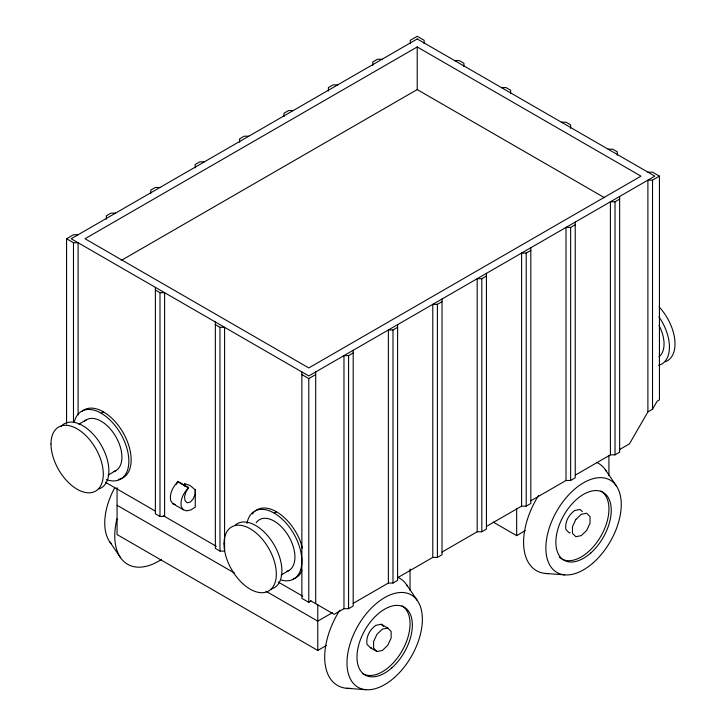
<?xml version="1.0" encoding="UTF-8"?>
<svg xmlns="http://www.w3.org/2000/svg" width="726" height="726" viewBox="0 0 726 726"><rect width="100%" height="100%" fill="white"/><g stroke="black" fill="none" stroke-linecap="round" stroke-linejoin="round"><path stroke-width="1.09" d="M184.576 485.993L184.676 483.743L189.985 485.44L195.285 489.868L195.285 507.156L190.893 509.933L186.736 510.859L183.397 509.77L172.779 503.644L170.746 500.722C169.167 493.517 173.187 486.52 178.033 481.483L188.642 487.609L185.929 491.901L184.567 496.648L185.021 500.731L187.126 502.791L190.185 502.129L193.17 498.962L195.085 494.37L195.285 489.868M301.871 570.482L300.464 573.576A39.15 22.606 60 0 1 293.34 578.84M647.901 172.153L652.52 172.153L659.435 176.146L659.435 399.908L657.13 401.242L652.52 409.228L647.901 411.896L629.451 443.858L619.641 449.521M176.4 484.242L178.033 481.483M188.642 487.609C183.805 492.645 179.776 499.651 181.355 506.848L183.397 509.77M66.565 424.084L66.565 238.745L73.48 234.752L78.099 234.752M417.214 46.954L85.015 238.745L308.786 367.937L640.985 176.146L417.214 46.954L417.214 89.579L121.269 260.434M78.717 424.247L86.485 419.764M101.168 413.23L103.473 411.896M108.074 475.103L115.842 470.62M301.871 374.598L308.786 378.591L315.71 374.598M310.519 600.692L334.16 614.341L343.97 608.678L343.97 355.622L348.58 355.622L353.199 352.954M353.199 603.351L388.374 583.042L388.374 329.985L392.993 329.985L397.603 327.317M397.603 577.715L432.787 557.405L432.787 304.339L437.397 304.339L442.016 301.68M442.016 552.078L477.191 531.768L477.191 278.702L481.81 278.702L486.42 276.043M486.42 526.441L521.604 506.131L521.604 253.065L526.214 253.065L530.824 250.397M530.824 500.804L566.008 480.485L566.008 227.429L570.627 227.429L575.237 224.761M575.237 475.158L610.421 454.848L610.421 201.783L615.031 201.783L619.641 199.124M647.901 411.896L647.901 180.148L652.52 180.148L659.435 176.146M274.183 513.119L276.488 511.785M281.098 575.001L288.866 570.509M301.871 371.939L301.871 598.36L308.786 602.353L311.091 601.019M332.499 612.644L317.77 621.147L265.879 591.191M343.97 608.678L348.58 608.678L353.199 606.019L353.199 350.295M388.374 583.042L392.993 583.042L397.603 580.383L397.603 324.658M432.787 557.405L437.397 557.405L442.016 554.737L442.016 299.012M477.191 531.768L481.81 531.768L486.42 529.1L486.42 273.375M521.604 506.131L526.214 506.131L530.824 503.463L530.824 247.738M566.008 480.485L570.627 480.485L575.237 477.826L575.237 222.102M610.421 454.848L615.031 454.848L619.641 452.189L619.641 196.456M117.067 487.718L117.067 534.572L317.77 650.451L326.364 645.487M493.163 522.058L516.658 535.625L525.243 530.661M570.164 532.721L569.284 532.938L565.926 529.544C564.601 522.067 568.757 514.825 574.693 510.523L580.128 509.434L582.27 511.63M370.396 647.764L376.939 651.54L382.366 650.451L387.784 645.278L391.142 638.018L391.142 631.429L387.784 628.035L381.241 624.26L375.805 625.349C369.87 629.651 365.722 636.893 367.038 644.37L370.396 647.764L371.276 647.547M387.784 628.035L382.366 629.133L376.939 634.306L373.591 641.566L373.591 648.155L376.939 651.54M382.03 59.278L377.42 59.278L372.801 61.937L372.801 65.331M454.703 60.603L459.313 60.603L463.932 63.271L463.932 66.656M337.626 84.915L333.007 84.915L328.397 87.574L328.397 90.968M501.412 87.574L506.031 87.574L510.641 90.242L510.641 93.636M293.213 110.552L288.603 110.552L283.984 113.22L283.984 116.605M561.398 122.204L566.008 122.204L570.627 124.872L570.627 128.257M248.809 136.189L244.19 136.189L239.58 138.857L239.58 142.242M608.107 149.175L612.726 149.175L617.336 151.843L617.336 155.228M204.396 161.834L199.786 161.834L195.176 164.493L195.176 167.887M159.992 187.471L155.373 187.471L150.763 190.13L150.763 193.524M115.579 213.108L110.969 213.108L106.359 215.776L106.359 219.161M66.565 238.745L73.48 242.738L78.099 242.738L78.099 414.873M155.373 290.028L159.992 292.687L164.602 292.687L164.602 516.449L159.992 516.449L155.373 513.781L155.373 287.36M215.359 324.658L219.969 327.317L224.588 327.317L224.588 551.079L219.969 551.079L215.359 548.411L215.359 321.99M545.489 573.458L564.71 574.874M346.601 688.284L365.822 689.7M172.779 503.644L175.284 504.461M417.214 89.579L604.667 197.808M178.033 481.955L187.68 487.518M105.388 482.264L155.464 511.168M163.314 515.705L216.339 546.315M278.194 582.034L302.742 596.2M117.067 505.269L234.552 573.095M383.382 626.456L381.241 624.26M605.366 469.749L616.202 485.685M406.478 584.575L417.314 600.511M109.798 541.886L120.634 557.822M302.415 548.166L300.464 541.614A39.15 22.606 60 0 0 255.289 510.959M652.52 180.148L652.52 409.228M615.031 201.783L615.031 454.848M608.933 455.293L608.933 475.584M570.627 227.429L570.627 480.485M526.214 253.065L526.214 506.131M516.658 508.572L516.658 535.625M481.81 278.702L481.81 531.768M437.397 304.339L437.397 557.405M424.129 43.687L424.129 40.293L417.214 36.3L410.29 40.293L410.29 43.696M410.045 568.993L410.045 590.41M392.993 329.985L392.993 583.042M348.58 355.622L348.58 608.678M317.77 604.694L317.77 650.451M315.71 371.939L315.71 603.687M308.786 378.591L308.786 602.353M219.969 327.317L219.969 551.079M184.676 483.743L184.676 485.73M159.992 292.687L159.992 516.449M73.48 242.738L73.48 422.432M84.697 421.089A29.367 16.952 60 0 1 115.842 436.716A29.367 16.952 60 0 1 113.8 471.51M60.766 426.734A36.999 21.363 60 0 1 100.206 443.495A36.999 21.363 60 0 1 99.172 488.825M256.205 522.72A29.367 16.952 60 0 1 287.877 534.962A29.367 16.952 60 0 1 286.824 571.398M235.396 524.989A36.999 21.363 60 0 1 274.709 545.907A36.999 21.363 60 0 1 271.097 589.058M82.265 411.07A39.15 22.606 60 0 1 124.291 434.81A39.15 22.606 60 0 1 118.338 479.405M74.424 421.479A39.15 22.606 60 0 1 104.263 415.218A39.15 22.606 60 0 1 128.829 459.966A39.15 22.606 60 0 1 106.323 479.577M252.512 513.926A39.15 22.606 60 0 1 253.81 512.329M246.985 523.428A39.15 22.606 60 0 1 275.227 513.745A39.15 22.606 60 0 1 301.689 557.387A39.15 22.606 60 0 1 281.352 580.101M659.027 325.42A29.367 16.952 60 0 1 658.899 356.802M659.208 307.016A36.999 21.363 60 0 1 665.315 361.757M658.909 316.772A36.999 21.363 60 0 1 658.663 365.296M596.554 462.344A61.991 35.792 -60 0 1 606.455 471.437M548.529 573.549A61.991 35.792 -60 0 1 538.647 495.395M600.829 491.057A39.15 22.606 -60 0 1 601.246 535.534A39.15 22.606 -60 0 1 562.541 559.329M561.679 558.866A39.15 22.606 -60 0 1 559.283 557.105M397.666 577.17A61.991 35.792 -60 0 1 407.567 586.263M350.685 688.33A61.991 35.792 -60 0 1 339.759 610.221M401.941 605.883A39.15 22.606 -60 0 1 401.941 651.095A39.15 22.606 -60 0 1 362.791 673.692M161.226 559.601A61.991 35.792 -60 0 1 116.95 518.836M111.096 543.547A53.307 30.782 -60 0 1 114.744 487.745M575.827 519.48L572.469 526.74L572.469 533.329L575.827 536.714L581.254 535.625L586.672 530.452L590.029 523.192L590.029 516.603L586.672 513.209L581.254 514.307L575.827 519.48M417.214 38.968L71.175 238.745L308.786 375.932L654.825 176.146L417.214 38.968M50.992 443.949A36.999 21.363 60 0 0 90.233 492.763A36.999 21.363 60 0 0 90.233 440.446A36.999 21.363 60 0 0 50.992 443.949M224.007 543.847A36.999 21.363 60 0 0 263.248 592.661A36.999 21.363 60 0 0 263.248 540.335A36.999 21.363 60 0 0 224.007 543.847M593.314 562.704A53.307 30.782 -60 0 0 610.212 480.131A53.307 30.782 -60 0 0 547.15 536.051A53.307 30.782 -60 0 0 593.314 562.704M590.719 553.04A39.15 22.606 -60 0 0 603.134 492.391A39.15 22.606 -60 0 0 556.815 533.465A39.15 22.606 -60 0 0 590.719 553.04M394.427 677.53A53.307 30.782 -60 0 0 411.324 594.957A53.307 30.782 -60 0 0 348.262 650.877A53.307 30.782 -60 0 0 394.427 677.53M391.831 667.866A39.15 22.606 -60 0 0 404.246 607.217A39.15 22.606 -60 0 0 357.927 648.291A39.15 22.606 -60 0 0 391.831 667.866"/></g></svg>
